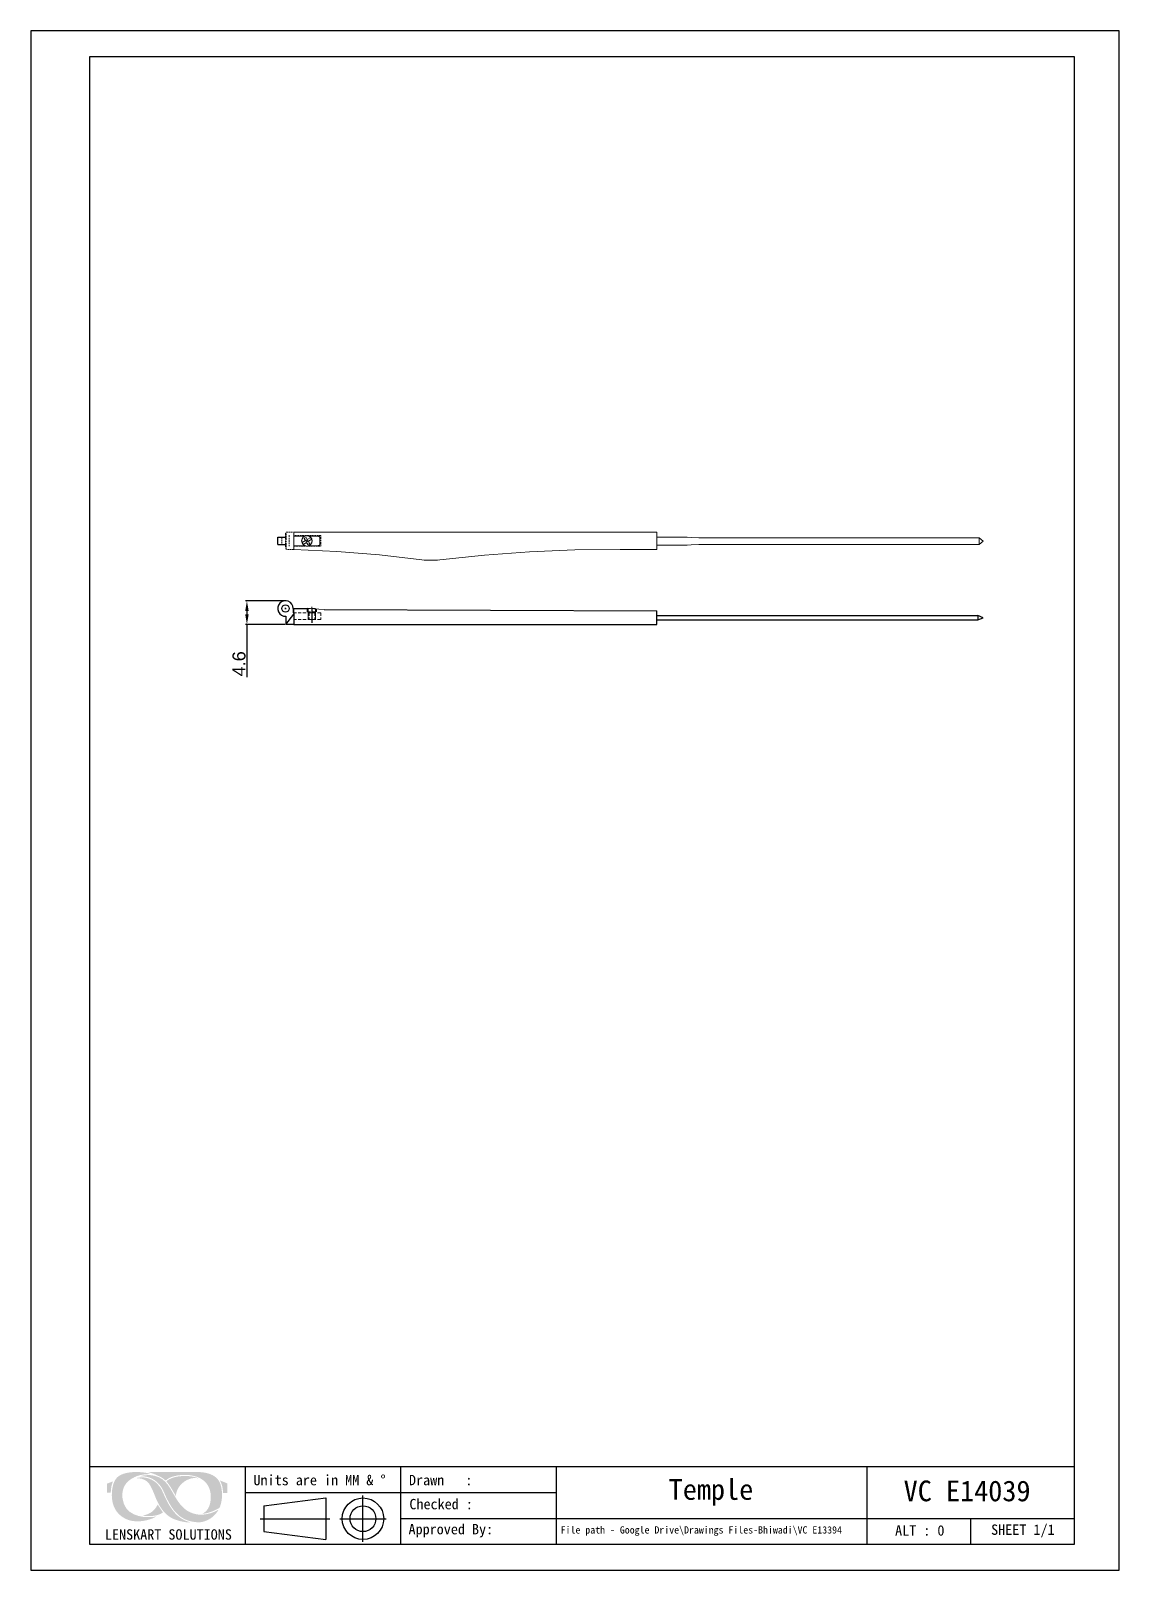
# Model space of a CAD drawing. Header units: millimetres. Extents: x 3076 to 3286, y 1787 to 2084.
import ezdxf

# ---------------------------------------------------------------- set-up
doc = ezdxf.new("R2010")
doc.units = ezdxf.units.MM
doc.linetypes.add('CENTER2', pattern=[28.575, 19.05, -3.175, 3.175, -3.175])
doc.linetypes.add('HIDDEN2', pattern=[0.1875, 0.125, -0.0625])
for name, color, linetype in [('Center Line', 2, 'CENTER2'), ('Dimension', 3, 'Continuous'), ('Hidden Line', 1, 'HIDDEN2'), ('PDF_0', 7, 'Continuous'), ('图框-线条', 7, 'Continuous')]:
    doc.layers.add(name, color=color, linetype=linetype)
doc.layers.add('绘图层', color=7, linetype='Continuous', lineweight=15)
doc.styles.get("Standard").update_dxf_attribs({"font": 'arial.ttf'})
doc.styles.add('宋体', font='SimSun.ttf')
doc.dimstyles.new('Standard$0', dxfattribs={"dimtxt": 2.3, "dimasz": 2, "dimexe": 1, "dimexo": 1, "dimgap": 1, "dimtad": 1, "dimdec": 1, "dimzin": 0, "dimdsep": 46, "dimtxsty": 'Standard', "dimcen": 0, "dimclrd": 4, "dimclre": 4, "dimclrt": 4, "dimadec": 1, "dimazin": 0, "dimtfac": 1, "dimtdec": 1, "dimtofl": 0, "dimtmove": 0, "dimatfit": 0, "dimfxl": 1, "dimtfillclr": 256, "dimtolj": 1, "dimtzin": 0, "dimlwd": -1, "dimlwe": -1, "dimarcsym": 1})

# ---------------------------------------------------------------- blocks, each defined once
blk = doc.blocks.new('*D5')
at = {"layer": 'Defpoints', "color": 0, "transparency": 16777216}
for p in [(3117.71, 1974.5), (3125.15, 1974.5), (3125.25, 1969.9)]:
    blk.add_point(p, dxfattribs=at)
at = {"layer": 'Dimension', "color": 3, "transparency": 16777216}
for p, q in [((3124.9, 1974.5), (3117.46, 1974.5)), ((3117.71, 1972.5), (3117.71, 1971.9)), ((3125, 1969.9), (3117.46, 1969.9)), ((3117.71, 1969.9), (3117.71, 1959.75))]:
    blk.add_line(p, q, dxfattribs=at)
for points in [[(3117.38, 1972.5), (3118.05, 1972.5), (3117.71, 1974.5)], [(3117.38, 1971.9), (3118.05, 1971.9), (3117.71, 1969.9)]]:
    blk.add_solid(points, dxfattribs=at)
at = {"layer": 'Dimension', "transparency": 16777216, "insert": (3116.19, 1962.33), "char_height": 2.5, "attachment_point": 5, "rotation": 90}
blk.add_mtext('\\A1;4.6', dxfattribs=at)
blk = doc.blocks.new('ergere')
for p, q in [((2250.31, 1492.68), (2250.31, 1495.48)), ((2250.31, 1495.48), (2253.51, 1495.48)), ((2250.31, 1492.68), (2253.51, 1492.68))]:
    blk.add_line(p, q)
at = {"layer": 'Hidden Line', "linetype": 'HIDDEN2', "lineweight": 20, "ltscale": 5}
for p, q in [((2253.31, 1497.01), (2253.31, 1491.27)), ((2251.91, 1495.48), (2251.91, 1492.68)), ((2254.71, 1496.18), (2254.71, 1491.98))]:
    blk.add_line(p, q, dxfattribs=at)
blk.add_lwpolyline([(2256.51, 1497.37), (2256.51, 1490.65), (2253.51, 1490.65), (2253.51, 1497.37)], close=True, dxfattribs=at)
blk.add_lwpolyline([(2256.51, 1491.98), (2266.91, 1491.98), (2266.91, 1496.15), (2256.51, 1496.15)], dxfattribs=at)

msp = doc.modelspace()

# ---------------------------------------------------------------- hatches: boundary and pattern name
at = {"layer": '图框-线条', "lineweight": 0, "ltscale": 0.1}
h = msp.add_hatch(color=252, dxfattribs=at)
edge = h.paths.add_edge_path()
edge.add_spline(control_points=[(3090.71, 1804.16), (3090.71, 1804.16), (3090.71, 1802.44), (3090.71, 1802.44), (3090.71, 1802.44), (3090.71, 1802.44), (3091.43, 1802.44), (3091.43, 1802.44), (3091.43, 1802.44), (3091.48, 1802.84), (3091.48, 1803.19), (3091.56, 1803.59), (3091.56, 1803.59), (3091.63, 1803.94), (3091.74, 1804.29), (3091.86, 1804.6), (3091.86, 1804.6), (3091.86, 1804.6), (3090.71, 1804.16), (3090.71, 1804.16)], knot_values=[0, 0, 0, 0, 0.166667, 0.166667, 0.166667, 0.166667, 0.333333, 0.333333, 0.333333, 0.333333, 0.5, 0.5, 0.5, 0.5, 0.666667, 0.666667, 0.666667, 0.666667, 1, 1, 1, 1], degree=3, periodic=0)
edge = h.paths.add_edge_path()
edge.add_spline(control_points=[(3113.12, 1802.37), (3113.12, 1802.37), (3113.92, 1802.36), (3113.92, 1802.36), (3113.92, 1802.36), (3113.92, 1802.36), (3113.92, 1804.22), (3113.92, 1804.22), (3113.92, 1804.22), (3113.92, 1804.22), (3112.51, 1804.78), (3112.51, 1804.78), (3112.51, 1804.78), (3112.66, 1804.42), (3112.82, 1804.16), (3112.93, 1803.71), (3112.93, 1803.71), (3113.04, 1803.26), (3113.08, 1802.86), (3113.12, 1802.37)], knot_values=[0, 0, 0, 0, 0.166667, 0.166667, 0.166667, 0.166667, 0.333333, 0.333333, 0.333333, 0.333333, 0.5, 0.5, 0.5, 0.5, 0.666667, 0.666667, 0.666667, 0.666667, 1, 1, 1, 1], degree=3, periodic=0)
edge = h.paths.add_edge_path(flags=17)
edge.add_spline(control_points=[(3097.63, 1798.03), (3097.76, 1797.92), (3098.59, 1797.9), (3098.73, 1797.9), (3098.73, 1797.9), (3099.61, 1797.87), (3100.93, 1798.09), (3101.51, 1798.64), (3101.51, 1798.64), (3101.46, 1798.72), (3101.42, 1798.76), (3101.37, 1798.82), (3101.37, 1798.82), (3101.37, 1798.82), (3100.5, 1800.11), (3100.5, 1800.11), (3100.5, 1800.11), (3100.29, 1799.85), (3100.2, 1799.36), (3099.39, 1798.74), (3099.39, 1798.74), (3098.92, 1798.38), (3098.36, 1798.13), (3097.63, 1798.03)], knot_values=[0, 0, 0, 0, 0.142857, 0.142857, 0.142857, 0.142857, 0.285714, 0.285714, 0.285714, 0.285714, 0.428571, 0.428571, 0.428571, 0.428571, 0.571429, 0.571429, 0.571429, 0.571429, 0.714286, 0.714286, 0.714286, 0.714286, 1, 1, 1, 1], degree=3, periodic=0)
edge = h.paths.add_edge_path(flags=17)
edge.add_spline(control_points=[(3102.18, 1804.6), (3102.23, 1804.52), (3102.24, 1804.53), (3102.3, 1804.46), (3102.3, 1804.46), (3102.95, 1803.72), (3103.88, 1801.92), (3104, 1801.8), (3104, 1801.8), (3104.06, 1803.3), (3105.32, 1804.61), (3106.55, 1805.04), (3106.55, 1805.04), (3107.2, 1805.27), (3107.55, 1805.27), (3108.27, 1805.21), (3108.27, 1805.21), (3108.03, 1805.4), (3107.03, 1805.56), (3106.77, 1805.59), (3106.77, 1805.59), (3105.56, 1805.73), (3103.8, 1805.62), (3102.73, 1805.01), (3102.73, 1805.01), (3102.56, 1804.92), (3102.24, 1804.72), (3102.18, 1804.6)], knot_values=[0, 0, 0, 0, 0.125, 0.125, 0.125, 0.125, 0.25, 0.25, 0.25, 0.25, 0.375, 0.375, 0.375, 0.375, 0.5, 0.5, 0.5, 0.5, 0.625, 0.625, 0.625, 0.625, 0.75, 0.75, 0.75, 0.75, 1, 1, 1, 1], degree=3, periodic=0)
edge = h.paths.add_edge_path()
edge.add_spline(control_points=[(3101.6, 1802.25), (3101.19, 1803.17), (3101.07, 1803.42), (3100.43, 1804.11), (3100.43, 1804.11), (3099.55, 1805.05), (3098.21, 1805.52), (3096.88, 1805.34), (3096.88, 1805.34), (3096.79, 1805.33), (3096.72, 1805.32), (3096.63, 1805.3), (3096.63, 1805.3), (3096.63, 1805.3), (3096.4, 1805.23), (3096.4, 1805.23), (3096.4, 1805.23), (3097.17, 1805.19), (3097.77, 1805.08), (3098.27, 1804.7), (3098.27, 1804.7), (3098.78, 1804.32), (3098.97, 1804.01), (3099.3, 1803.35), (3099.3, 1803.35), (3099.83, 1802.27), (3100.19, 1801.06), (3100.78, 1800.05), (3100.78, 1800.05), (3101.41, 1798.99), (3102.02, 1798.21), (3103.08, 1797.59), (3103.08, 1797.59), (3103.94, 1797.09), (3105.73, 1796.62), (3106.92, 1796.67), (3106.92, 1796.67), (3106.79, 1796.73), (3106.6, 1796.76), (3106.44, 1796.8), (3106.44, 1796.8), (3104.23, 1797.48), (3102.95, 1799.36), (3101.98, 1801.41), (3101.98, 1801.41), (3101.85, 1801.69), (3101.73, 1801.96), (3101.6, 1802.25)], knot_values=[0, 0, 0, 0, 0.076923, 0.076923, 0.076923, 0.076923, 0.153846, 0.153846, 0.153846, 0.153846, 0.230769, 0.230769, 0.230769, 0.230769, 0.307692, 0.307692, 0.307692, 0.307692, 0.384615, 0.384615, 0.384615, 0.384615, 0.461538, 0.461538, 0.461538, 0.461538, 0.538462, 0.538462, 0.538462, 0.538462, 0.615385, 0.615385, 0.615385, 0.615385, 0.692308, 0.692308, 0.692308, 0.692308, 0.769231, 0.769231, 0.769231, 0.769231, 0.846154, 0.846154, 0.846154, 0.846154, 1, 1, 1, 1], degree=3, periodic=0)
edge = h.paths.add_edge_path()
edge.add_spline(control_points=[(3112.23, 1799.1), (3112.19, 1799.1), (3111.37, 1798.71), (3111.2, 1798.64), (3111.2, 1798.64), (3110.85, 1798.51), (3110.43, 1798.38), (3110.04, 1798.3), (3110.04, 1798.3), (3109.07, 1798.12), (3108.35, 1798.12), (3107.42, 1798.39), (3107.42, 1798.39), (3105.84, 1798.85), (3104.91, 1799.96), (3104.17, 1801.12), (3104.17, 1801.12), (3102.85, 1803.18), (3102.31, 1805.16), (3099.76, 1805.71), (3099.76, 1805.71), (3099.33, 1805.8), (3098.82, 1805.84), (3098.37, 1805.8), (3098.37, 1805.8), (3098.06, 1805.78), (3097.34, 1805.71), (3097.12, 1805.58), (3097.12, 1805.58), (3098.24, 1805.6), (3099.12, 1805.38), (3099.92, 1804.81), (3099.92, 1804.81), (3101.57, 1803.63), (3101.62, 1802.38), (3102.49, 1800.84), (3102.49, 1800.84), (3102.9, 1800.1), (3103.2, 1799.53), (3103.77, 1798.86), (3103.77, 1798.86), (3104.96, 1797.47), (3106.22, 1796.85), (3108.17, 1796.71), (3108.17, 1796.71), (3109.1, 1796.64), (3110.05, 1797.05), (3110.66, 1797.44), (3110.66, 1797.44), (3111.09, 1797.71), (3111.43, 1798.05), (3111.75, 1798.42), (3111.75, 1798.42), (3111.91, 1798.61), (3112.1, 1798.89), (3112.23, 1799.1)], knot_values=[0, 0, 0, 0, 0.066667, 0.066667, 0.066667, 0.066667, 0.133333, 0.133333, 0.133333, 0.133333, 0.2, 0.2, 0.2, 0.2, 0.266667, 0.266667, 0.266667, 0.266667, 0.333333, 0.333333, 0.333333, 0.333333, 0.4, 0.4, 0.4, 0.4, 0.466667, 0.466667, 0.466667, 0.466667, 0.533333, 0.533333, 0.533333, 0.533333, 0.6, 0.6, 0.6, 0.6, 0.666667, 0.666667, 0.666667, 0.666667, 0.733333, 0.733333, 0.733333, 0.733333, 0.8, 0.8, 0.8, 0.8, 0.866667, 0.866667, 0.866667, 0.866667, 1, 1, 1, 1], degree=3, periodic=0)
edge = h.paths.add_edge_path()
edge.add_spline(control_points=[(3102.03, 1804.76), (3102.59, 1805.2), (3102.75, 1805.34), (3103.57, 1805.57), (3103.57, 1805.57), (3105.44, 1806.09), (3107.85, 1805.95), (3109.32, 1804.8), (3109.32, 1804.8), (3110.12, 1804.17), (3110.78, 1803.06), (3110.74, 1801.52), (3110.74, 1801.52), (3110.71, 1800.37), (3110.43, 1799.27), (3109.53, 1798.61), (3109.53, 1798.61), (3109.47, 1798.56), (3109.22, 1798.41), (3109.16, 1798.39), (3109.16, 1798.39), (3110.05, 1798.34), (3111.45, 1798.94), (3112.18, 1799.36), (3112.18, 1799.36), (3112.46, 1799.51), (3112.43, 1799.49), (3112.55, 1799.81), (3112.55, 1799.81), (3113.01, 1801.07), (3113.03, 1802.82), (3112.6, 1804.05), (3112.6, 1804.05), (3112.41, 1804.61), (3112.19, 1804.91), (3111.83, 1805.27), (3111.83, 1805.27), (3111.07, 1806.04), (3109.56, 1806.39), (3108.46, 1806.39), (3108.46, 1806.39), (3105.24, 1806.39), (3101.93, 1806.42), (3098.73, 1806.39), (3098.73, 1806.39), (3098.96, 1806.29), (3099.37, 1806.19), (3099.64, 1806.09), (3099.64, 1806.09), (3099.91, 1805.99), (3101.1, 1805.44), (3101.33, 1805.3), (3101.33, 1805.3), (3101.65, 1805.1), (3101.97, 1804.8), (3102.03, 1804.76)], knot_values=[0, 0, 0, 0, 0.066667, 0.066667, 0.066667, 0.066667, 0.133333, 0.133333, 0.133333, 0.133333, 0.2, 0.2, 0.2, 0.2, 0.266667, 0.266667, 0.266667, 0.266667, 0.333333, 0.333333, 0.333333, 0.333333, 0.4, 0.4, 0.4, 0.4, 0.466667, 0.466667, 0.466667, 0.466667, 0.533333, 0.533333, 0.533333, 0.533333, 0.6, 0.6, 0.6, 0.6, 0.666667, 0.666667, 0.666667, 0.666667, 0.733333, 0.733333, 0.733333, 0.733333, 0.8, 0.8, 0.8, 0.8, 0.866667, 0.866667, 0.866667, 0.866667, 1, 1, 1, 1], degree=3, periodic=0)
edge = h.paths.add_edge_path()
edge.add_spline(control_points=[(3100.25, 1797.81), (3100.11, 1797.82), (3099.84, 1797.76), (3099.68, 1797.74), (3099.68, 1797.74), (3097.11, 1797.5), (3094.08, 1798.18), (3093.71, 1801.32), (3093.71, 1801.32), (3093.54, 1802.79), (3093.99, 1804.11), (3095.17, 1804.92), (3095.17, 1804.92), (3096.34, 1805.73), (3097.52, 1806.04), (3099.25, 1806), (3099.25, 1806), (3099.25, 1806), (3098.55, 1806.19), (3098.55, 1806.19), (3098.55, 1806.19), (3097.02, 1806.52), (3094.74, 1806.53), (3093.39, 1805.86), (3093.39, 1805.86), (3092.62, 1805.48), (3092.2, 1804.91), (3091.91, 1803.96), (3091.91, 1803.96), (3091.41, 1802.34), (3091.56, 1799.84), (3092.77, 1798.56), (3092.77, 1798.56), (3092.93, 1798.4), (3093, 1798.28), (3093.19, 1798.13), (3093.19, 1798.13), (3093.38, 1797.98), (3093.41, 1797.93), (3093.66, 1797.76), (3093.66, 1797.76), (3095.23, 1796.64), (3097.28, 1796.71), (3099.09, 1797.31), (3099.09, 1797.31), (3099.3, 1797.38), (3099.5, 1797.46), (3099.69, 1797.55), (3099.69, 1797.55), (3099.82, 1797.6), (3100.18, 1797.79), (3100.25, 1797.81)], knot_values=[0, 0, 0, 0, 0.071429, 0.071429, 0.071429, 0.071429, 0.142857, 0.142857, 0.142857, 0.142857, 0.214286, 0.214286, 0.214286, 0.214286, 0.285714, 0.285714, 0.285714, 0.285714, 0.357143, 0.357143, 0.357143, 0.357143, 0.428571, 0.428571, 0.428571, 0.428571, 0.5, 0.5, 0.5, 0.5, 0.571429, 0.571429, 0.571429, 0.571429, 0.642857, 0.642857, 0.642857, 0.642857, 0.714286, 0.714286, 0.714286, 0.714286, 0.785714, 0.785714, 0.785714, 0.785714, 0.857143, 0.857143, 0.857143, 0.857143, 1, 1, 1, 1], degree=3, periodic=0)

# ---------------------------------------------------------------- linework, layer by layer
for p, q in [((3277.36, 2079.46), (3087.36, 2079.46)), ((3087.36, 2079.46), (3087.36, 1792.46)), ((3277.36, 1792.46), (3277.36, 2079.46)), ((3126.65, 1973), (3126.65, 1972.2)), ((3126.75, 1972.2), (3126.75, 1969.9)), ((3126.77, 1973.03), (3129.58, 1973.03)), ((3132.64, 1972.82), (3196.77, 1972.54)), ((3196.77, 1969.93), (3196.77, 1972.54)), ((3125.25, 1969.9), (3126.75, 1971.9)), ((3125.25, 1971.51), (3125.25, 1969.9)), ((3126.75, 1969.9), (3125.25, 1969.9)), ((3126.75, 1969.89), (3196.77, 1969.93)), ((3196.77, 1970.41), (3196.77, 1972.06)), ((3196.77, 1971.63), (3258.76, 1971.63)), ((3196.77, 1970.83), (3258.76, 1970.83)), ((3258.76, 1971.63), (3258.76, 1970.83)), ((3259.76, 1971.23), (3258.76, 1971.63)), ((3258.76, 1970.83), (3259.76, 1971.23)), ((3087.36, 1807.46), (3277.36, 1807.46)), ((3117.36, 1807.46), (3117.36, 1792.46)), ((3147.36, 1807.46), (3147.36, 1792.46)), ((3177.36, 1807.46), (3177.36, 1792.46)), ((3237.36, 1792.46), (3237.36, 1807.46)), ((3117.36, 1802.46), (3177.36, 1802.46)), ((3120.95, 1799.9), (3132.95, 1801.4)), ((3120.95, 1799.9), (3120.95, 1794.9)), ((3132.95, 1801.4), (3132.95, 1793.4)), ((3140.1, 1792.96), (3140.1, 1801.85)), ((3120.29, 1797.4), (3133.68, 1797.4)), ((3135.66, 1797.4), (3144.55, 1797.4)), ((3147.36, 1797.46), (3277.36, 1797.46)), ((3257.36, 1792.46), (3257.36, 1797.46)), ((3120.95, 1794.9), (3132.95, 1793.4)), ((3087.36, 1792.46), (3277.36, 1792.46))]:
    msp.add_line(p, q)
at = {"linetype": 'Continuous'}
for p, q in [((3125.01, 1973), (3125.29, 1973)), ((3125.15, 1972.86), (3125.15, 1973.14))]:
    msp.add_line(p, q, dxfattribs=at)
msp.add_lwpolyline([(3076.01, 1787.46), (3286.01, 1787.46), (3286.01, 2084.46), (3076.01, 2084.46)], close=True)
at = {"color": 7, "linetype": 'Continuous', "lineweight": 20, "ltscale": 0.036}
for points in [[(3128.34, 1985.72), (3129.01, 1986.12), (3128.77, 1986.52, -0.145898), (3129.11, 1986.73), (3129.35, 1986.32), (3130.02, 1986.72)], [(3130.23, 1986.37), (3129.56, 1985.98), (3129.8, 1985.57, -0.145898), (3129.45, 1985.37), (3129.21, 1985.77), (3128.54, 1985.38)]]:
    msp.add_lwpolyline(points, format="xyb", dxfattribs=at)
at = {"lineweight": 20}
for radius in [1.02, 1]:
    msp.add_circle((3129.28, 1986.05), radius, dxfattribs=at)
for centre, radius in [((3125.15, 1973), 0.7), ((3140.1, 1797.4), 4), ((3140.1, 1797.4), 2.5)]:
    msp.add_circle(centre, radius)
msp.add_arc((3125.15, 1973), 1.5, 0, 273.8226)
at = {"layer": 'Center Line', "ltscale": 15}
for p, q in [((3129.07, 1986.04), (3129.51, 1986.04)), ((3129.28, 1986.23), (3129.28, 1985.86))]:
    msp.add_line(p, q, dxfattribs=at)
at = {"layer": 'Center Line', "ltscale": 0.2}
msp.add_line((3130.25, 1973.09), (3130.25, 1970.21), dxfattribs=at)
at = {"layer": 'Hidden Line', "linetype": 'HIDDEN2', "lineweight": 20, "ltscale": 5}
for p, q in [((3131.95, 1972.2), (3126.65, 1972.2)), ((3129.35, 1972.34), (3129.35, 1973.04)), ((3129.35, 1973.04), (3131.16, 1973.03)), ((3129.35, 1972.34), (3131.16, 1972.34)), ((3129.55, 1973.03), (3129.55, 1970.9)), ((3129.55, 1970.9), (3129.55, 1972.34)), ((3129.7, 1972.2), (3129.7, 1970.9)), ((3130.25, 1970.9), (3130.25, 1973.3)), ((3130.8, 1972.2), (3130.8, 1970.9)), ((3130.95, 1972.94), (3130.95, 1970.9)), ((3131.16, 1972.34), (3131.16, 1973.04)), ((3131.95, 1972.2), (3131.95, 1970.9)), ((3131.95, 1970.9), (3126.75, 1970.9)), ((3130.95, 1970.9), (3129.55, 1970.9))]:
    msp.add_line(p, q, dxfattribs=at)
at = {"layer": 'Hidden Line', "color": 1, "lineweight": 5, "ltscale": 15}
for points in [[(3126.77, 1986.96), (3128.74, 1986.96)], [(3129.57, 1986.96), (3131.47, 1986.96), (3131.54, 1986.96), (3131.6, 1986.9), (3131.66, 1986.9), (3131.73, 1986.84), (3131.79, 1986.77), (3131.79, 1986.71), (3131.79, 1986.65), (3131.79, 1985.44), (3131.79, 1985.38), (3131.79, 1985.31), (3131.73, 1985.31), (3131.73, 1985.25), (3131.66, 1985.19), (3131.6, 1985.19), (3131.54, 1985.19), (3131.47, 1985.12), (3129.57, 1985.12)], [(3126.77, 1985.12), (3128.74, 1985.12)]]:
    msp.add_lwpolyline(points, dxfattribs=at)
at = {"layer": 'Hidden Line', "linetype": 'HIDDEN2', "lineweight": 20, "ltscale": 5}
msp.add_lwpolyline([(3130.94, 1972.34), (3130.95, 1970.9)], dxfattribs=at)
at = {"layer": 'PDF_0', "lineweight": 5}
for p, q in [((3203.42, 1986.72), (3202.66, 1986.77)), ((3203.42, 1985.31), (3202.66, 1985.25)), ((3204.88, 1986.65), (3203.42, 1986.72)), ((3204.88, 1985.38), (3203.42, 1985.31)), ((3258.98, 1986.65), (3259.77, 1986.01)), ((3258.98, 1986.65), (3258.98, 1985.38)), ((3259.77, 1986.01), (3258.98, 1985.38)), ((3126.77, 1973.03), (3126.75, 1969.89)), ((3129.58, 1973.03), (3126.77, 1973.03)), ((3132.64, 1972.82), (3129.58, 1973.03))]:
    msp.add_line(p, q, dxfattribs=at)
for points in [[(3126.77, 1987.73), (3126.77, 1984.36)], [(3154.9, 1982.39), (3163.54, 1983.28), (3172.24, 1983.92), (3181, 1984.3), (3189.7, 1984.42), (3196.77, 1984.42), (3196.77, 1987.73), (3126.77, 1987.73)], [(3151.48, 1982.39), (3143.28, 1983.35), (3135.03, 1983.98), (3126.77, 1984.36)], [(3202.66, 1986.77), (3196.77, 1986.77)], [(3202.66, 1985.25), (3196.77, 1985.25)], [(3258.98, 1986.65), (3204.88, 1986.65)], [(3204.88, 1985.38), (3258.98, 1985.38)]]:
    msp.add_lwpolyline(points, dxfattribs=at)
msp.add_arc((3153.19, 1998.31), 16.01, 263.8519, 276.1481, dxfattribs=at)

# ---------------------------------------------------------------- block references
at = {"xscale": 0.5, "yscale": 0.5, "zscale": 0.5}
msp.add_blockref('ergere', (1998.52, 1239.04), dxfattribs=at)

# ---------------------------------------------------------------- texts
at = {"layer": '绘图层', "color": 7, "linetype": 'ByBlock', "lineweight": 9, "attachment_point": 5, "style": '宋体'}
for s, insert, char_height, width in [('\\pxql;{\\fNSimSun|b0|i0|c0|p49;Units are in MM & %%D}', (3134.25, 1804.84), 2, 30.5443), ('\\pxql;{\\fNSimSun|b0|i0|c0|p49;Drawn   : }', (3164.25, 1804.84), 2, 30.5443), ('{\\fNSimSun|b0|i0|c0|p49;Temple}', (3207.24, 1802.47), 4, 58.2869), ('{\\fNSimSun|b0|i0|c0|p49;VC E14039}', (3256.66, 1802.73), 4, 58.2869), ('\\pxql;{\\fNSimSun|b0|i0|c0|p49;Checked : }', (3160.51, 1800.2), 2, 22.9015), ('{\\fSimSun|b0|i0|c134|p2;LENSKART SOLUTIONS}', (3102.56, 1794.34), 2, 58.9745), ('\\pxql;{\\fNSimSun|b0|i0|c0|p49;Approved By:}', (3160.34, 1795.09), 2, 22.9015), ('\\pxql;{\\fNSimSun|b0|i0|c0|p49;File path - Google Drive\\\\Drawings Files-Bhiwadi\\\\VC E13394}', (3223.18, 1795.01), 1.4, 89.89), ('{\\fNSimSun|b0|i0|c0|p49;ALT : 0}', (3247.53, 1795.12), 2, 17.2791), ('{\\fNSimSun|b0|i0|c0|p49;SHEET 1/1}', (3267.42, 1795.04), 2, 17.2791)]:
    msp.add_mtext(s, dxfattribs=dict(at, insert=insert, char_height=char_height, width=width))

# ---------------------------------------------------------------- dimensions: what is measured, and where the dimension line sits
at = {"layer": 'Dimension'}
dim = msp.add_linear_dim(base=(3117.71, 1974.5), p1=(3125.25, 1969.9), p2=(3125.15, 1974.5), angle=90, dimstyle='Standard$0', override={"dimtxt": 2.5, "dimexe": 0.25, "dimexo": 0.25, "dimgap": 0.25, "dimtad": 1, "dimtih": 0, "dimtoh": 0, "dimclrd": 3, "dimclre": 3, "dimclrt": 256, "dimadec": 2, "dimtp": 1, "dimtm": 1, "dimtdec": 0, "dimatfit": 3}, dxfattribs=at)
dim.commit()
dim.dimension.update_dxf_attribs({"geometry": '*D5', "text_midpoint": (3117.71, 1962.33), "dimtype": 160})

doc.saveas('drawing.dxf')
